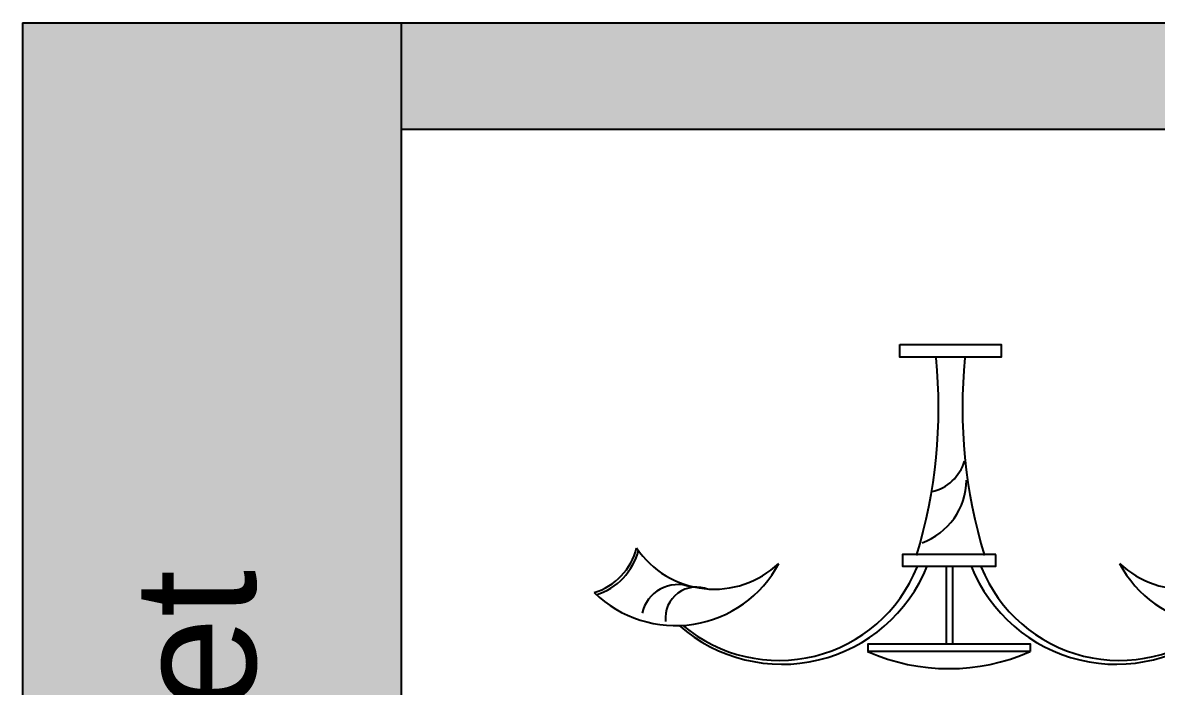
# Model space of a CAD drawing. Header units: millimetres. Extents: x 307 to 13667, y 28485 to 35234.
# Drawn here: x 307 to 3882, y 33143 to 35234 of the extents above; entities that cross this region are included whole.
import ezdxf

# ---------------------------------------------------------------- set-up
doc = ezdxf.new("R2010")
doc.units = ezdxf.units.MM
doc.layers.add('www.cad-blocks.net', color=7, linetype='Continuous')
doc.styles.get("Standard").update_dxf_attribs({"font": 'arial.ttf'})

# ---------------------------------------------------------------- blocks, each defined once
blk = doc.blocks.new('A$C33B70AE6')
for p, q in [((1109.6, 322.9), (1109.6, 77.3)), ((1129.6, 322.9), (1129.6, 77.3))]:
    blk.add_line(p, q)
for points in [[(963.7, 1020.7), (1283.9, 1020.7), (1283.9, 981.2), (963.7, 981.2)], [(1266.2, 359.2), (972.9, 359.2), (972.9, 322.9), (1266.2, 322.9)], [(1375.2, 53.3), (863.9, 53.3), (863.9, 77.3), (1375.2, 77.3)]]:
    blk.add_lwpolyline(points, close=True)
for centre, radius, start, end in [((-500.9, 820.5), 1587.1, 342.9975, 5.7248), ((2748.4, 820.5), 1587.1, 174.2752, 197.0025), ((1034.4, 693), 139.1, 283.0306, 343.2279), ((962.3, 595.5), 211.7, 289.7894, 359.4415), ((-57.5, 428), 197.4, 286.9299, 345.8976), ((-51.3, 421), 197.4, 286.9299, 345.8976), ((378.7, 545.1), 295.2, 214.0119, 313.6015), ((1860.5, 545.1), 295.2, 226.3985, 325.9881), ((2290.5, 421), 197.4, 194.1024, 253.0701), ((2296.6, 428), 197.4, 194.1024, 253.0701), ((256.6, 503.7), 368.5, 225.8597, 332.1106), ((592.8, 506.1), 492.8, 228.796, 338.1744), ((1646.3, 506.1), 492.8, 201.8256, 311.204), ((1982.5, 503.7), 368.5, 207.8894, 314.1403), ((582.7, 494.7), 469.5, 229.8396, 338.1037), ((1656.5, 494.7), 469.5, 201.8963, 310.1604), ((263.6, 149.1), 115.1, 69.8392, 167.4043), ((322.7, 158.3), 98.2, 67.3267, 185.7337), ((1916.5, 158.3), 98.2, 354.2663, 112.6733), ((1975.5, 149.1), 115.1, 12.5957, 110.1608), ((1118.9, 639.1), 639.5, 246.3644, 293.6356)]:
    blk.add_arc(centre, radius, start, end)
blk = doc.blocks.new('FORMAT')
at = {"layer": 'www.cad-blocks.net', "true_color": 0x444444}
blk.add_hatch(color=250, dxfattribs=at).paths.add_polyline_path([(1500.4, 35234.4), (307.1, 35234.4), (307.1, 28484.6), (1500.4, 28484.6)])
at = {"layer": 'www.cad-blocks.net', "true_color": 0x546d8e}
h = blk.add_hatch(color=155, dxfattribs=at)
h.set_gradient(color1=(68, 68, 68), color2=(84, 109, 142), tint=1)
h.paths.add_polyline_path([(1500.4, 34899.1), (13666.7, 34899.1), (13666.7, 35234.4), (1500.4, 35234.4)])
at = {"layer": 'www.cad-blocks.net', "color": 250, "true_color": 0x444444}
for p, q in [((307.1, 35234.4), (1500.4, 35234.4)), ((307.1, 35234.4), (307.1, 28484.6)), ((1500.4, 35234.4), (1500.4, 28484.6))]:
    blk.add_line(p, q, dxfattribs=at)
at = {"layer": 'www.cad-blocks.net'}
blk.add_line((1500.4, 35234.4), (1500.4, 28484.6), dxfattribs=at)
at = {"layer": 'www.cad-blocks.net', "color": 155, "true_color": 0x546d8e}
for p, q in [((1500.4, 35234.4), (13666.7, 35234.4)), ((1500.4, 34899.1), (13666.7, 34899.1))]:
    blk.add_line(p, q, dxfattribs=at)
at = {"insert": (658.2, 30051.8), "char_height": 384, "attachment_point": 1, "rotation": 90}
blk.add_mtext_dynamic_manual_height_columns('{\\C255;\\c16777215;cad-bl  cks net}', width=26058.341, gutter_width=12.5, heights=[0], dxfattribs=at)

msp = doc.modelspace()

# ---------------------------------------------------------------- block references
msp.add_blockref('A$C33B70AE6', (2109.1, 33199.2))
at = {"layer": 'www.cad-blocks.net'}
msp.add_blockref('FORMAT', (0, 0), dxfattribs=at)

doc.saveas('drawing.dxf')
